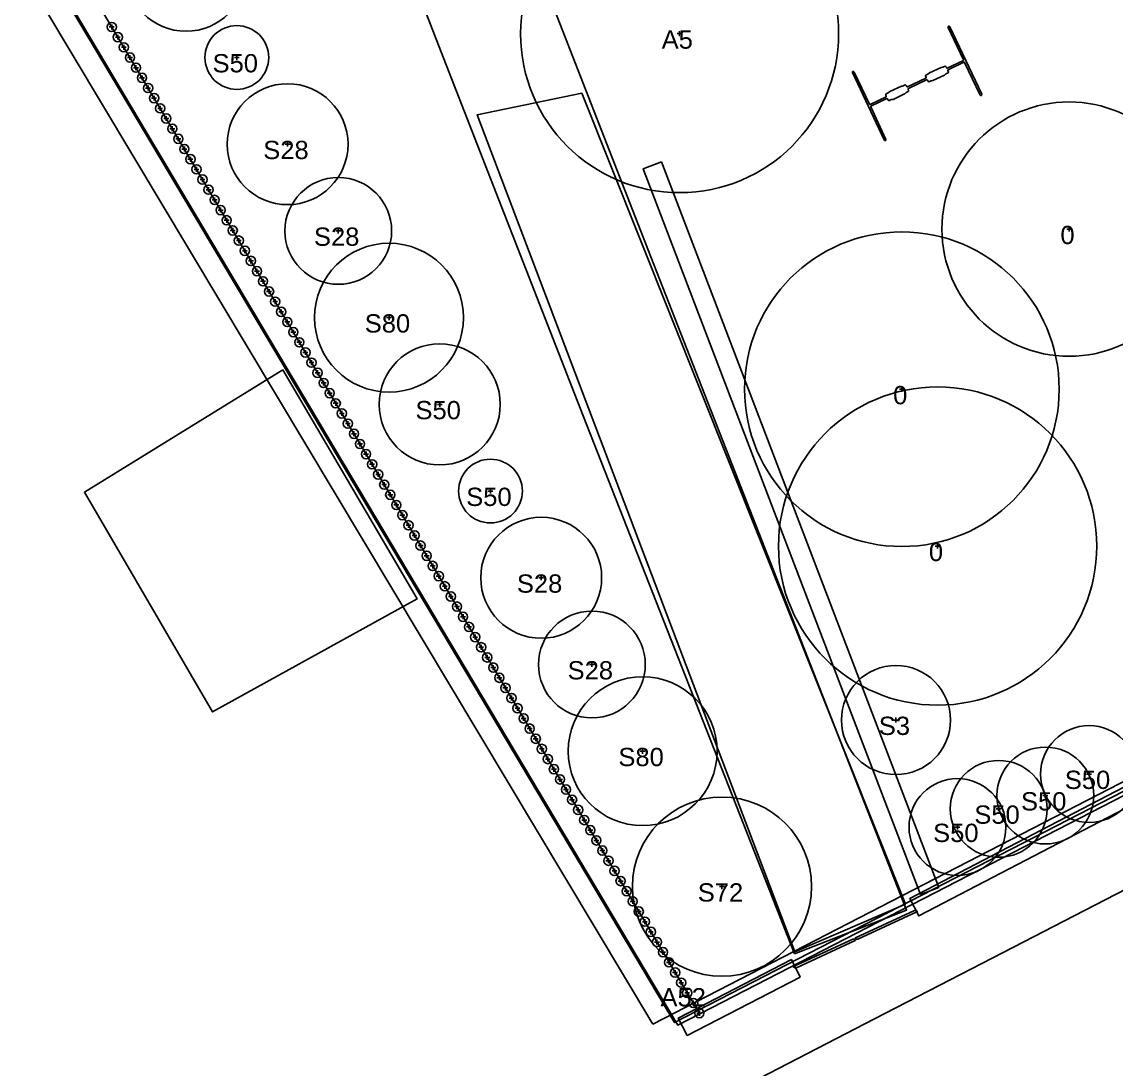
# Model space of a CAD drawing. Header units: millimetres. Extents: x 0 to 135, y -17 to 120.
# Drawn here: x 51.72 to 74.44, y 15.2 to 36.94 of the extents above; entities that cross this region are included whole.
import ezdxf

# ---------------------------------------------------------------- set-up
doc = ezdxf.new("R2010")
doc.units = ezdxf.units.MM
for name, color, linetype in [('Accessory', 7, 'Continuous'), ('Custom Model', 7, 'Continuous'), ('Edging', 7, 'Continuous'), ('House', 7, 'Continuous'), ('Label', 7, 'Continuous'), ('Lot Boundary', 7, 'Continuous'), ('Path', 7, 'Continuous'), ('Plan View', 7, 'Continuous'), ('Plant', 7, 'Continuous'), ('Plant Row', 7, 'Continuous'), ('Region', 7, 'Continuous'), ('Road', 7, 'Continuous')]:
    doc.layers.add(name, color=color, linetype=linetype)
picture_1 = doc.add_image_def('image1.jpg', size_in_pixel=(8192, 8192))

# ---------------------------------------------------------------- blocks, each defined once
blk = doc.blocks.new('1')
at = {"flags": 1}
for tag in ['Export Name', 'Export Layer']:
    blk.add_attdef(tag, (0, 0), '', height=0.0254, dxfattribs=at)
at = {"layer": 'Plan View'}
image = blk.add_image(picture_1, insert=(0, 0), size_in_units=(120, 120), dxfattribs=dict(at, fade=50))
image.dxf.flags = 7
blk = doc.blocks.new('3')
at = {"layer": 'Road'}
blk.add_lwpolyline([(66.639, 14.808), (69.422, 16.246), (71.877, 17.513), (73.998, 18.606), (75.785, 19.524)], dxfattribs=at)
at = {"flags": 1}
for tag in ['Export Name', 'Export Layer']:
    blk.add_attdef(tag, (0, 0), '', height=0.0254, dxfattribs=at)
blk = doc.blocks.new('9')
at = {"layer": 'Path'}
blk.add_lwpolyline([(63.345, 35.456), (70.064, 18.624), (67.767, 17.636), (61.172, 35.008)], close=True, dxfattribs=at)
at = {"flags": 1}
for tag in ['Export Name', 'Export Layer']:
    blk.add_attdef(tag, (0, 0), '', height=0.0254, dxfattribs=at)
blk = doc.blocks.new('11')
at = {"layer": 'Path'}
blk.add_lwpolyline([(67.761, 17.594), (63.375, 28.762), (61.338, 33.97), (60.37, 36.458), (59.871, 37.749), (59.575, 38.521), (59.419, 38.931), (59.337, 39.151), (59.312, 39.221), (59.13, 39.727), (58.891, 40.404), (58.551, 41.397), (57.995, 43.057), (57.47, 44.665), (59.697, 45.495), (60.686, 42.733), (61.288, 41.082), (61.664, 40.071), (61.676, 40.038), (61.828, 39.642), (62.348, 38.296), (64.779, 32.064), (70.09, 18.504)], close=True, dxfattribs=at)
at = {"flags": 1}
for tag in ['Export Name', 'Export Layer']:
    blk.add_attdef(tag, (0, 0), '', height=0.0254, dxfattribs=at)
blk = doc.blocks.new('27')
at = {"layer": 'Region'}
blk.add_lwpolyline([(64.821, 16.135), (47.387, 45.257), (31.439, 73.695), (29.947, 76.615), (21.269, 96.585), (28.361, 102.197), (42.114, 109.413), (68.819, 118.294), (77.639, 101.149), (82.079, 93.44), (90.775, 78.391), (103.175, 55.304), (100.566, 53.62), (108.309, 38.555)], close=True, dxfattribs=at)
at = {"flags": 1}
for tag in ['Export Name', 'Export Layer']:
    blk.add_attdef(tag, (0, 0), '', height=0.0254, dxfattribs=at)
blk = doc.blocks.new('28')
at = {"layer": 'Region'}
blk.add_lwpolyline([(43.131, 53.427), (31.098, 74.909), (21.972, 95.987), (28.756, 101.559), (42.566, 108.747), (69.055, 117.711), (103.378, 54.961), (100.793, 53.427), (108.465, 38.325), (65.34, 16.116)], close=True, dxfattribs=at)
at = {"flags": 1}
for tag in ['Export Name', 'Export Layer']:
    blk.add_attdef(tag, (0, 0), '', height=0.0254, dxfattribs=at)
blk = doc.blocks.new('38')
at = {"layer": 'House'}
blk.add_lwpolyline([(57.139, 29.713), (59.927, 24.961), (55.682, 22.617), (53.021, 27.179)], close=True, dxfattribs=at)
at = {"flags": 1}
for tag in ['Export Name', 'Export Layer']:
    blk.add_attdef(tag, (0, 0), '', height=0.0254, dxfattribs=at)
blk = doc.blocks.new('112')
at = {"layer": 'Plant'}
for points in [[(65.326, 36.695), (65.427, 36.695)], [(65.377, 36.644), (65.377, 36.746)]]:
    blk.add_lwpolyline(points, dxfattribs=at)
blk.add_circle((65.377, 36.695), 3.301, dxfattribs=at)
at = {"flags": 1}
for tag in ['Export Name', 'Export Layer']:
    blk.add_attdef(tag, (0, 0), '', height=0.0254, dxfattribs=at)
blk = doc.blocks.new('189')
at = {"layer": 'Plant'}
for points in [[(73.412, 32.637), (73.514, 32.637)], [(73.463, 32.586), (73.463, 32.688)]]:
    blk.add_lwpolyline(points, dxfattribs=at)
blk.add_circle((73.463, 32.637), 2.639, dxfattribs=at)
at = {"flags": 1}
for tag in ['Export Name', 'Export Layer']:
    blk.add_attdef(tag, (0, 0), '', height=0.0254, dxfattribs=at)
blk = doc.blocks.new('194')
at = {"layer": 'Plant'}
for points in [[(70.683, 26.059), (70.784, 26.059)], [(70.733, 26.008), (70.733, 26.11)]]:
    blk.add_lwpolyline(points, dxfattribs=at)
blk.add_circle((70.733, 26.059), 3.303, dxfattribs=at)
at = {"flags": 1}
for tag in ['Export Name', 'Export Layer']:
    blk.add_attdef(tag, (0, 0), '', height=0.0254, dxfattribs=at)
blk = doc.blocks.new('201')
at = {"layer": 'Accessory'}
blk.add_lwpolyline([(69.638, 34.475), (69.641, 34.474), (69.647, 34.473), (69.653, 34.475), (69.656, 34.478), (69.658, 34.48), (69.661, 34.486), (69.661, 34.492), (69.66, 34.5), (69.345, 35.172), (69.343, 35.178), (69.344, 35.183), (69.347, 35.187), (69.349, 35.189), (69.68, 35.345), (69.683, 35.346), (69.686, 35.346), (69.689, 35.344), (69.692, 35.342), (69.7, 35.328), (69.709, 35.317), (69.714, 35.308), (69.717, 35.305), (69.719, 35.304), (69.722, 35.304), (69.73, 35.306), (69.772, 35.325), (69.811, 35.331), (70.047, 35.442), (70.055, 35.448), (70.08, 35.47), (70.125, 35.493), (70.128, 35.497), (70.129, 35.5), (70.129, 35.505), (70.119, 35.542), (70.119, 35.548), (70.12, 35.55), (70.122, 35.553), (70.127, 35.557), (70.505, 35.735), (70.511, 35.736), (70.513, 35.736), (70.516, 35.734), (70.52, 35.73), (70.528, 35.717), (70.536, 35.705), (70.542, 35.697), (70.544, 35.695), (70.547, 35.694), (70.552, 35.695), (70.597, 35.714), (70.636, 35.721), (70.875, 35.833), (70.886, 35.842), (70.905, 35.859), (70.95, 35.882), (70.952, 35.884), (70.956, 35.889), (70.956, 35.892), (70.956, 35.897), (70.946, 35.93), (70.946, 35.936), (70.947, 35.94), (70.95, 35.944), (71.28, 36.101), (71.286, 36.102), (71.288, 36.102), (71.292, 36.1), (71.294, 36.097), (71.611, 35.428), (71.617, 35.419), (71.625, 35.413), (71.631, 35.411), (71.636, 35.411), (71.638, 35.412), (71.641, 35.414), (71.644, 35.417), (71.647, 35.422), (71.648, 35.428), (71.648, 35.436), (70.988, 36.836), (70.982, 36.844), (70.977, 36.848), (70.972, 36.851), (70.966, 36.852), (70.963, 36.851), (70.961, 36.85), (70.957, 36.847), (70.955, 36.844), (70.952, 36.838), (70.952, 36.83), (70.953, 36.822), (71.268, 36.153), (71.269, 36.147), (71.269, 36.142), (71.266, 36.138), (71.258, 36.133), (70.933, 35.979), (70.93, 35.979), (70.927, 35.979), (70.924, 35.98), (70.921, 35.983), (70.913, 35.997), (70.904, 36.008), (70.899, 36.017), (70.897, 36.019), (70.894, 36.021), (70.891, 36.021), (70.841, 36), (70.805, 35.994), (70.566, 35.882), (70.533, 35.854), (70.491, 35.833), (70.487, 35.83), (70.485, 35.828), (70.484, 35.825), (70.484, 35.822), (70.485, 35.817), (70.494, 35.783), (70.494, 35.777), (70.493, 35.775), (70.491, 35.772), (70.105, 35.589), (70.102, 35.588), (70.099, 35.589), (70.097, 35.59), (70.093, 35.594), (70.085, 35.608), (70.077, 35.619), (70.071, 35.628), (70.069, 35.63), (70.066, 35.631), (70.061, 35.63), (70.016, 35.61), (70, 35.607), (69.98, 35.604), (69.738, 35.492), (69.705, 35.463), (69.662, 35.442), (69.659, 35.439), (69.658, 35.436), (69.657, 35.433), (69.658, 35.425), (69.667, 35.392), (69.667, 35.389), (69.666, 35.383), (69.663, 35.38), (69.333, 35.224), (69.327, 35.222), (69.325, 35.223), (69.321, 35.225), (69.319, 35.228), (69.002, 35.897), (68.996, 35.905), (68.988, 35.912), (68.983, 35.913), (68.98, 35.914), (68.974, 35.912), (68.972, 35.911), (68.969, 35.908), (68.966, 35.903), (68.965, 35.897), (68.965, 35.889), (69.625, 34.489), (69.631, 34.48), (69.636, 34.476)], close=True, dxfattribs=at)
at = {"flags": 1}
for tag in ['Export Name', 'Export Layer']:
    blk.add_attdef(tag, (0, 0), '', height=0.0254, dxfattribs=at)
blk = doc.blocks.new('221')
at = {"layer": 'Plant'}
for points in [[(69.94, 29.314), (70.042, 29.314)], [(69.991, 29.263), (69.991, 29.364)]]:
    blk.add_lwpolyline(points, dxfattribs=at)
blk.add_circle((69.991, 29.314), 3.265, dxfattribs=at)
at = {"flags": 1}
for tag in ['Export Name', 'Export Layer']:
    blk.add_attdef(tag, (0, 0), '', height=0.0254, dxfattribs=at)
blk = doc.blocks.new('226')
at = {"layer": 'Plant'}
for points in [[(66.207, 18.99), (66.308, 18.99)], [(66.257, 18.939), (66.257, 19.04)]]:
    blk.add_lwpolyline(points, dxfattribs=at)
blk.add_circle((66.257, 18.99), 1.859, dxfattribs=at)
at = {"flags": 1}
for tag in ['Export Name', 'Export Layer']:
    blk.add_attdef(tag, (0, 0), '', height=0.0254, dxfattribs=at)
blk = doc.blocks.new('246')
at = {"layer": 'Plant'}
for points in [[(69.869, 22.397), (69.869, 22.498)], [(69.819, 22.447), (69.92, 22.447)]]:
    blk.add_lwpolyline(points, dxfattribs=at)
blk.add_circle((69.869, 22.447), 1.132, dxfattribs=at)
at = {"flags": 1}
for tag in ['Export Name', 'Export Layer']:
    blk.add_attdef(tag, (0, 0), '', height=0.0254, dxfattribs=at)
blk = doc.blocks.new('247')
at = {"layer": 'Plant'}
for points in [[(71.949, 20.604), (72.051, 20.604)], [(72, 20.554), (72, 20.655)]]:
    blk.add_lwpolyline(points, dxfattribs=at)
blk.add_circle((72, 20.604), 1.005, dxfattribs=at)
at = {"flags": 1}
for tag in ['Export Name', 'Export Layer']:
    blk.add_attdef(tag, (0, 0), '', height=0.0254, dxfattribs=at)
blk = doc.blocks.new('248')
at = {"layer": 'Plant'}
for points in [[(71.094, 20.226), (71.196, 20.226)], [(71.145, 20.175), (71.145, 20.276)]]:
    blk.add_lwpolyline(points, dxfattribs=at)
blk.add_circle((71.145, 20.226), 1.005, dxfattribs=at)
at = {"flags": 1}
for tag in ['Export Name', 'Export Layer']:
    blk.add_attdef(tag, (0, 0), '', height=0.0254, dxfattribs=at)
blk = doc.blocks.new('249')
at = {"layer": 'Plant'}
for points in [[(72.968, 20.829), (72.968, 20.931)], [(72.918, 20.88), (73.019, 20.88)]]:
    blk.add_lwpolyline(points, dxfattribs=at)
blk.add_circle((72.968, 20.88), 1.005, dxfattribs=at)
at = {"flags": 1}
for tag in ['Export Name', 'Export Layer']:
    blk.add_attdef(tag, (0, 0), '', height=0.0254, dxfattribs=at)
blk = doc.blocks.new('250')
at = {"layer": 'Plant'}
for points in [[(73.877, 21.275), (73.877, 21.377)], [(73.827, 21.326), (73.928, 21.326)]]:
    blk.add_lwpolyline(points, dxfattribs=at)
blk.add_circle((73.877, 21.326), 1.005, dxfattribs=at)
at = {"flags": 1}
for tag in ['Export Name', 'Export Layer']:
    blk.add_attdef(tag, (0, 0), '', height=0.0254, dxfattribs=at)
blk = doc.blocks.new('283')
at = {"layer": 'Plant'}
for points in [[(55.082, 38), (55.184, 38)], [(55.133, 37.949), (55.133, 38.051)]]:
    blk.add_lwpolyline(points, dxfattribs=at)
blk.add_circle((55.133, 38), 1.257, dxfattribs=at)
at = {"flags": 1}
for tag in ['Export Name', 'Export Layer']:
    blk.add_attdef(tag, (0, 0), '', height=0.0254, dxfattribs=at)
blk = doc.blocks.new('284')
at = {"layer": 'Plant'}
for points in [[(56.135, 36.2), (56.237, 36.2)], [(56.186, 36.149), (56.186, 36.251)]]:
    blk.add_lwpolyline(points, dxfattribs=at)
blk.add_circle((56.186, 36.2), 0.662, dxfattribs=at)
at = {"flags": 1}
for tag in ['Export Name', 'Export Layer']:
    blk.add_attdef(tag, (0, 0), '', height=0.0254, dxfattribs=at)
blk = doc.blocks.new('285')
at = {"layer": 'Plant'}
for points in [[(57.188, 34.4), (57.29, 34.4)], [(57.239, 34.349), (57.239, 34.451)]]:
    blk.add_lwpolyline(points, dxfattribs=at)
blk.add_circle((57.239, 34.4), 1.255, dxfattribs=at)
at = {"flags": 1}
for tag in ['Export Name', 'Export Layer']:
    blk.add_attdef(tag, (0, 0), '', height=0.0254, dxfattribs=at)
blk = doc.blocks.new('286')
at = {"layer": 'Plant'}
for points in [[(58.241, 32.6), (58.343, 32.6)], [(58.292, 32.549), (58.292, 32.651)]]:
    blk.add_lwpolyline(points, dxfattribs=at)
blk.add_circle((58.292, 32.6), 1.108, dxfattribs=at)
at = {"flags": 1}
for tag in ['Export Name', 'Export Layer']:
    blk.add_attdef(tag, (0, 0), '', height=0.0254, dxfattribs=at)
blk = doc.blocks.new('287')
at = {"layer": 'Plant'}
for points in [[(59.295, 30.8), (59.396, 30.8)], [(59.345, 30.749), (59.345, 30.851)]]:
    blk.add_lwpolyline(points, dxfattribs=at)
blk.add_circle((59.345, 30.8), 1.545, dxfattribs=at)
at = {"flags": 1}
for tag in ['Export Name', 'Export Layer']:
    blk.add_attdef(tag, (0, 0), '', height=0.0254, dxfattribs=at)
blk = doc.blocks.new('288')
at = {"layer": 'Plant'}
for points in [[(60.348, 29), (60.449, 29)], [(60.398, 28.949), (60.398, 29.051)]]:
    blk.add_lwpolyline(points, dxfattribs=at)
blk.add_circle((60.398, 29), 1.257, dxfattribs=at)
at = {"flags": 1}
for tag in ['Export Name', 'Export Layer']:
    blk.add_attdef(tag, (0, 0), '', height=0.0254, dxfattribs=at)
blk = doc.blocks.new('289')
at = {"layer": 'Plant'}
for points in [[(61.401, 27.2), (61.502, 27.2)], [(61.451, 27.149), (61.451, 27.251)]]:
    blk.add_lwpolyline(points, dxfattribs=at)
blk.add_circle((61.451, 27.2), 0.662, dxfattribs=at)
at = {"flags": 1}
for tag in ['Export Name', 'Export Layer']:
    blk.add_attdef(tag, (0, 0), '', height=0.0254, dxfattribs=at)
blk = doc.blocks.new('290')
at = {"layer": 'Plant'}
for points in [[(62.504, 25.349), (62.504, 25.451)], [(62.454, 25.4), (62.555, 25.4)]]:
    blk.add_lwpolyline(points, dxfattribs=at)
blk.add_circle((62.504, 25.4), 1.255, dxfattribs=at)
at = {"flags": 1}
for tag in ['Export Name', 'Export Layer']:
    blk.add_attdef(tag, (0, 0), '', height=0.0254, dxfattribs=at)
blk = doc.blocks.new('291')
at = {"layer": 'Plant'}
for points in [[(63.557, 23.549), (63.557, 23.651)], [(63.507, 23.6), (63.608, 23.6)]]:
    blk.add_lwpolyline(points, dxfattribs=at)
blk.add_circle((63.557, 23.6), 1.108, dxfattribs=at)
at = {"flags": 1}
for tag in ['Export Name', 'Export Layer']:
    blk.add_attdef(tag, (0, 0), '', height=0.0254, dxfattribs=at)
blk = doc.blocks.new('292')
at = {"layer": 'Plant'}
for points in [[(64.61, 21.749), (64.61, 21.851)], [(64.56, 21.8), (64.661, 21.8)]]:
    blk.add_lwpolyline(points, dxfattribs=at)
blk.add_circle((64.61, 21.8), 1.545, dxfattribs=at)
at = {"flags": 1}
for tag in ['Export Name', 'Export Layer']:
    blk.add_attdef(tag, (0, 0), '', height=0.0254, dxfattribs=at)
blk = doc.blocks.new('385')
at = {"layer": 'Lot Boundary'}
blk.add_lwpolyline([(43.065, 53.479), (31.032, 74.961), (21.906, 96.039), (28.69, 101.612), (42.5, 108.799), (68.989, 117.764), (103.311, 55.014), (100.727, 53.479), (108.399, 38.377), (65.274, 16.169)], close=True, dxfattribs=at)
at = {"flags": 1}
for tag in ['Export Name', 'Export Layer']:
    blk.add_attdef(tag, (0, 0), '', height=0.0254, dxfattribs=at)
blk = doc.blocks.new('387')
at = {"layer": 'Edging'}
blk.add_lwpolyline([(67.883, 17.113), (65.535, 15.9), (65.348, 16.261), (67.697, 17.474)], close=True, dxfattribs=at)
at = {"flags": 1}
for tag in ['Export Name', 'Export Layer']:
    blk.add_attdef(tag, (0, 0), '', height=0.0254, dxfattribs=at)
blk = doc.blocks.new('388')
at = {"layer": 'Edging'}
blk.add_lwpolyline([(87.406, 27.257), (70.342, 18.383), (70.155, 18.743), (87.218, 27.617)], close=True, dxfattribs=at)
at = {"flags": 1}
for tag in ['Export Name', 'Export Layer']:
    blk.add_attdef(tag, (0, 0), '', height=0.0254, dxfattribs=at)
blk = doc.blocks.new('389')
at = {"layer": 'Custom Model'}
for points in [[(69.06, 17.897), (69.068, 17.896), (69.08, 17.898), (70.302, 18.466), (70.307, 18.469), (70.309, 18.471), (70.309, 18.474), (70.309, 18.477), (70.306, 18.48), (70.269, 18.496), (70.26, 18.498), (70.251, 18.497), (69.027, 17.929), (69.024, 17.927), (69.02, 17.924), (69.019, 17.921), (69.019, 17.918), (69.021, 17.915), (69.027, 17.911)], [(67.776, 17.303), (67.784, 17.301), (67.79, 17.301), (67.802, 17.303), (69.024, 17.871), (69.027, 17.874), (69.028, 17.877), (69.029, 17.88), (69.027, 17.883), (69.024, 17.886), (68.988, 17.901), (68.979, 17.902), (68.971, 17.901), (67.743, 17.332), (67.74, 17.329), (67.738, 17.326), (67.738, 17.324), (67.739, 17.321), (67.743, 17.317)]]:
    blk.add_lwpolyline(points, close=True, dxfattribs=at)
at = {"flags": 1}
for tag in ['Export Name', 'Export Layer']:
    blk.add_attdef(tag, (0, 0), '', height=0.0254, dxfattribs=at)
blk = doc.blocks.new('391')
at = {"layer": 'Edging'}
blk.add_lwpolyline([(65.001, 34.035), (70.757, 18.973), (70.378, 18.828), (64.621, 33.89)], close=True, dxfattribs=at)
at = {"flags": 1}
for tag in ['Export Name', 'Export Layer']:
    blk.add_attdef(tag, (0, 0), '', height=0.0254, dxfattribs=at)
blk = doc.blocks.new('403')
at = {"layer": 'Plant Row'}
for points in [[(65.787, 16.362), (56.524, 31.899), (52.662, 38.394), (50.905, 41.359), (50.473, 42.09), (46.057, 49.567), (44.704, 51.873), (43.588, 53.789)], [(53.539, 36.833), (53.641, 36.833)], [(53.59, 36.782), (53.59, 36.884)], [(53.665, 36.622), (53.767, 36.622)], [(53.716, 36.571), (53.716, 36.673)], [(53.791, 36.411), (53.892, 36.411)], [(53.841, 36.36), (53.841, 36.461)], [(53.916, 36.2), (54.018, 36.2)], [(53.967, 36.149), (53.967, 36.25)], [(54.042, 35.988), (54.143, 35.988)], [(54.092, 35.938), (54.092, 36.039)], [(54.167, 35.777), (54.269, 35.777)], [(54.218, 35.726), (54.218, 35.828)], [(54.293, 35.566), (54.394, 35.566)], [(54.344, 35.515), (54.344, 35.617)], [(54.418, 35.355), (54.52, 35.355)], [(54.469, 35.304), (54.469, 35.406)], [(54.544, 35.144), (54.646, 35.144)], [(54.595, 35.093), (54.595, 35.195)], [(54.72, 34.882), (54.72, 34.983)], [(54.669, 34.933), (54.771, 34.933)], [(54.846, 34.671), (54.846, 34.772)], [(54.795, 34.721), (54.897, 34.721)], [(54.971, 34.46), (54.971, 34.561)], [(54.921, 34.51), (55.022, 34.51)], [(55.046, 34.299), (55.148, 34.299)], [(55.097, 34.248), (55.097, 34.35)], [(55.172, 34.088), (55.273, 34.088)], [(55.223, 34.037), (55.223, 34.139)], [(55.297, 33.877), (55.399, 33.877)], [(55.348, 33.826), (55.348, 33.928)], [(55.423, 33.666), (55.524, 33.666)], [(55.474, 33.615), (55.474, 33.717)], [(55.548, 33.455), (55.65, 33.455)], [(55.599, 33.404), (55.599, 33.505)], [(55.674, 33.243), (55.776, 33.243)], [(55.725, 33.193), (55.725, 33.294)], [(55.8, 33.032), (55.901, 33.032)], [(55.85, 32.981), (55.85, 33.083)], [(55.925, 32.821), (56.027, 32.821)], [(55.976, 32.77), (55.976, 32.872)], [(56.051, 32.61), (56.152, 32.61)], [(56.101, 32.559), (56.101, 32.661)], [(56.176, 32.399), (56.278, 32.399)], [(56.227, 32.348), (56.227, 32.45)], [(56.302, 32.188), (56.403, 32.188)], [(56.353, 32.137), (56.353, 32.238)], [(56.427, 31.977), (56.529, 31.977)], [(56.478, 31.926), (56.478, 32.027)], [(56.604, 31.715), (56.604, 31.816)], [(56.553, 31.765), (56.655, 31.765)], [(56.73, 31.504), (56.73, 31.605)], [(56.679, 31.554), (56.78, 31.554)], [(56.855, 31.293), (56.855, 31.394)], [(56.805, 31.343), (56.906, 31.343)], [(56.93, 31.132), (57.032, 31.132)], [(56.981, 31.082), (56.981, 31.183)], [(57.056, 30.921), (57.158, 30.921)], [(57.107, 30.871), (57.107, 30.972)], [(57.182, 30.71), (57.284, 30.71)], [(57.233, 30.66), (57.233, 30.761)], [(57.308, 30.499), (57.409, 30.499)], [(57.359, 30.449), (57.359, 30.55)], [(57.434, 30.288), (57.535, 30.288)], [(57.484, 30.238), (57.484, 30.339)], [(57.559, 30.077), (57.661, 30.077)], [(57.61, 30.027), (57.61, 30.128)], [(57.685, 29.866), (57.787, 29.866)], [(57.736, 29.816), (57.736, 29.917)], [(57.811, 29.655), (57.913, 29.655)], [(57.862, 29.605), (57.862, 29.706)], [(57.937, 29.444), (58.038, 29.444)], [(57.988, 29.394), (57.988, 29.495)], [(58.063, 29.233), (58.164, 29.233)], [(58.113, 29.183), (58.113, 29.284)], [(58.188, 29.022), (58.29, 29.022)], [(58.239, 28.972), (58.239, 29.073)], [(58.365, 28.761), (58.365, 28.862)], [(58.314, 28.811), (58.416, 28.811)], [(58.491, 28.55), (58.491, 28.651)], [(58.44, 28.6), (58.542, 28.6)], [(58.617, 28.339), (58.617, 28.44)], [(58.566, 28.389), (58.667, 28.389)], [(58.692, 28.178), (58.793, 28.178)], [(58.742, 28.128), (58.742, 28.229)], [(58.817, 27.967), (58.919, 27.967)], [(58.868, 27.917), (58.868, 28.018)], [(58.943, 27.756), (59.045, 27.756)], [(58.994, 27.706), (58.994, 27.807)], [(59.069, 27.545), (59.171, 27.545)], [(59.12, 27.495), (59.12, 27.596)], [(59.195, 27.334), (59.296, 27.334)], [(59.246, 27.284), (59.246, 27.385)], [(59.321, 27.123), (59.422, 27.123)], [(59.371, 27.073), (59.371, 27.174)], [(59.446, 26.912), (59.548, 26.912)], [(59.497, 26.862), (59.497, 26.963)], [(59.572, 26.701), (59.674, 26.701)], [(59.623, 26.651), (59.623, 26.752)], [(59.698, 26.49), (59.8, 26.49)], [(59.749, 26.44), (59.749, 26.541)], [(59.824, 26.279), (59.925, 26.279)], [(59.875, 26.229), (59.875, 26.33)], [(59.95, 26.068), (60.051, 26.068)], [(60, 26.018), (60, 26.119)], [(60.126, 25.806), (60.126, 25.908)], [(60.075, 25.857), (60.177, 25.857)], [(60.252, 25.595), (60.252, 25.697)], [(60.201, 25.646), (60.303, 25.646)], [(60.378, 25.384), (60.378, 25.486)], [(60.327, 25.435), (60.429, 25.435)], [(60.453, 25.224), (60.554, 25.224)], [(60.504, 25.173), (60.504, 25.275)], [(60.579, 25.013), (60.68, 25.013)], [(60.629, 24.962), (60.629, 25.064)], [(60.704, 24.802), (60.806, 24.802)], [(60.755, 24.751), (60.755, 24.853)], [(60.83, 24.591), (60.932, 24.591)], [(60.881, 24.54), (60.881, 24.642)], [(60.956, 24.38), (61.058, 24.38)], [(61.007, 24.329), (61.007, 24.431)], [(61.082, 24.169), (61.183, 24.169)], [(61.133, 24.118), (61.133, 24.22)], [(61.208, 23.958), (61.309, 23.958)], [(61.258, 23.907), (61.258, 24.009)], [(61.333, 23.747), (61.435, 23.747)], [(61.384, 23.696), (61.384, 23.798)], [(61.459, 23.536), (61.561, 23.536)], [(61.51, 23.485), (61.51, 23.587)], [(61.585, 23.325), (61.687, 23.325)], [(61.636, 23.274), (61.636, 23.376)], [(61.711, 23.114), (61.812, 23.114)], [(61.762, 23.063), (61.762, 23.165)], [(61.887, 22.852), (61.887, 22.954)], [(61.837, 22.903), (61.938, 22.903)], [(62.013, 22.641), (62.013, 22.743)], [(61.962, 22.692), (62.064, 22.692)], [(62.139, 22.43), (62.139, 22.532)], [(62.088, 22.481), (62.19, 22.481)], [(62.214, 22.27), (62.316, 22.27)], [(62.265, 22.219), (62.265, 22.321)], [(62.34, 22.059), (62.441, 22.059)], [(62.391, 22.008), (62.391, 22.11)], [(62.466, 21.848), (62.567, 21.848)], [(62.516, 21.797), (62.516, 21.899)], [(62.591, 21.637), (62.693, 21.637)], [(62.642, 21.586), (62.642, 21.688)], [(62.717, 21.426), (62.819, 21.426)], [(62.768, 21.375), (62.768, 21.477)], [(62.843, 21.215), (62.945, 21.215)], [(62.894, 21.164), (62.894, 21.266)], [(62.969, 21.004), (63.07, 21.004)], [(63.02, 20.953), (63.02, 21.055)], [(63.095, 20.793), (63.196, 20.793)], [(63.145, 20.742), (63.145, 20.844)], [(63.22, 20.582), (63.322, 20.582)], [(63.271, 20.531), (63.271, 20.633)], [(63.346, 20.371), (63.448, 20.371)], [(63.397, 20.32), (63.397, 20.422)], [(63.472, 20.16), (63.574, 20.16)], [(63.523, 20.109), (63.523, 20.211)], [(63.649, 19.898), (63.649, 20)], [(63.598, 19.949), (63.699, 19.949)], [(63.774, 19.687), (63.774, 19.789)], [(63.724, 19.738), (63.825, 19.738)], [(63.9, 19.476), (63.9, 19.578)], [(63.849, 19.527), (63.951, 19.527)], [(63.975, 19.316), (64.077, 19.316)], [(64.026, 19.265), (64.026, 19.367)], [(64.101, 19.105), (64.203, 19.105)], [(64.152, 19.054), (64.152, 19.156)], [(64.227, 18.894), (64.328, 18.894)], [(64.278, 18.843), (64.278, 18.945)], [(64.353, 18.683), (64.454, 18.683)], [(64.403, 18.632), (64.403, 18.734)], [(64.478, 18.472), (64.58, 18.472)], [(64.529, 18.421), (64.529, 18.523)], [(64.604, 18.261), (64.706, 18.261)], [(64.655, 18.21), (64.655, 18.312)], [(64.73, 18.05), (64.831, 18.05)], [(64.781, 17.999), (64.781, 18.101)], [(64.856, 17.839), (64.957, 17.839)], [(64.907, 17.788), (64.907, 17.89)], [(64.981, 17.628), (65.083, 17.628)], [(65.032, 17.577), (65.032, 17.679)], [(65.107, 17.417), (65.209, 17.417)], [(65.158, 17.366), (65.158, 17.468)], [(65.233, 17.206), (65.335, 17.206)], [(65.284, 17.155), (65.284, 17.257)], [(65.41, 16.944), (65.41, 17.046)], [(65.359, 16.995), (65.46, 16.995)], [(65.535, 16.733), (65.535, 16.835)], [(65.485, 16.784), (65.586, 16.784)], [(65.661, 16.522), (65.661, 16.624)], [(65.61, 16.573), (65.712, 16.573)], [(65.736, 16.362), (65.838, 16.362)], [(65.787, 16.311), (65.787, 16.413)]]:
    blk.add_lwpolyline(points, dxfattribs=at)
for centre in [(53.59, 36.833), (53.716, 36.622), (53.841, 36.411), (53.967, 36.2), (54.092, 35.988), (54.218, 35.777), (54.344, 35.566), (54.469, 35.355), (54.595, 35.144), (54.72, 34.933), (54.846, 34.721), (54.971, 34.51), (55.097, 34.299), (55.223, 34.088), (55.348, 33.877), (55.474, 33.666), (55.599, 33.455), (55.725, 33.243), (55.85, 33.032), (55.976, 32.821), (56.101, 32.61), (56.227, 32.399), (56.353, 32.188), (56.478, 31.977), (56.604, 31.765), (56.73, 31.554), (56.855, 31.343), (56.981, 31.132), (57.107, 30.921), (57.233, 30.71), (57.359, 30.499), (57.484, 30.288), (57.61, 30.077), (57.736, 29.866), (57.862, 29.655), (57.988, 29.444), (58.113, 29.233), (58.239, 29.022), (58.365, 28.811), (58.491, 28.6), (58.617, 28.389), (58.742, 28.178), (58.868, 27.967), (58.994, 27.756), (59.12, 27.545), (59.246, 27.334), (59.371, 27.123), (59.497, 26.912), (59.623, 26.701), (59.749, 26.49), (59.875, 26.279), (60, 26.068), (60.126, 25.857), (60.252, 25.646), (60.378, 25.435), (60.504, 25.224), (60.629, 25.013), (60.755, 24.802), (60.881, 24.591), (61.007, 24.38), (61.133, 24.169), (61.258, 23.958), (61.384, 23.747), (61.51, 23.536), (61.636, 23.325), (61.762, 23.114), (61.887, 22.903), (62.013, 22.692), (62.139, 22.481), (62.265, 22.27), (62.391, 22.059), (62.516, 21.848), (62.642, 21.637), (62.768, 21.426), (62.894, 21.215), (63.02, 21.004), (63.145, 20.793), (63.271, 20.582), (63.397, 20.371), (63.523, 20.16), (63.649, 19.949), (63.774, 19.738), (63.9, 19.527), (64.026, 19.316), (64.152, 19.105), (64.278, 18.894), (64.403, 18.683), (64.529, 18.472), (64.655, 18.261), (64.781, 18.05), (64.907, 17.839), (65.032, 17.628), (65.158, 17.417), (65.284, 17.206), (65.41, 16.995), (65.535, 16.784), (65.661, 16.573), (65.787, 16.362)]:
    blk.add_circle(centre, 0.0956, dxfattribs=at)
at = {"flags": 1}
for tag in ['Export Name', 'Export Layer']:
    blk.add_attdef(tag, (0, 0), '', height=0.0254, dxfattribs=at)
blk = doc.blocks.new('680')
at = {"flags": 1}
for tag in ['Export Name', 'Export Layer']:
    blk.add_attdef(tag, (0, 0), '', height=0.0254, dxfattribs=at)
at = {"layer": 'Label', "insert": (65.005, 36.762), "char_height": 0.37948, "attachment_point": 1}
blk.add_mtext('\\fArial|b0|i0;A5', dxfattribs=at)
blk = doc.blocks.new('681')
at = {"flags": 1}
for tag in ['Export Name', 'Export Layer']:
    blk.add_attdef(tag, (0, 0), '', height=0.0254, dxfattribs=at)
at = {"layer": 'Label', "insert": (55.682, 36.27), "char_height": 0.37948, "attachment_point": 1}
blk.add_mtext('\\fArial|b0|i0;S50', dxfattribs=at)
blk = doc.blocks.new('687')
at = {"flags": 1}
for tag in ['Export Name', 'Export Layer']:
    blk.add_attdef(tag, (0, 0), '', height=0.0254, dxfattribs=at)
at = {"layer": 'Label', "insert": (56.734, 34.47), "char_height": 0.37948, "attachment_point": 1}
blk.add_mtext('\\fArial|b0|i0;S28', dxfattribs=at)
blk = doc.blocks.new('697')
at = {"flags": 1}
for tag in ['Export Name', 'Export Layer']:
    blk.add_attdef(tag, (0, 0), '', height=0.0254, dxfattribs=at)
at = {"layer": 'Label', "insert": (73.282, 32.705), "char_height": 0.37948, "attachment_point": 1}
blk.add_mtext('\\fArial|b0|i0;0', dxfattribs=at)
blk = doc.blocks.new('698')
at = {"flags": 1}
for tag in ['Export Name', 'Export Layer']:
    blk.add_attdef(tag, (0, 0), '', height=0.0254, dxfattribs=at)
at = {"layer": 'Label', "insert": (57.787, 32.67), "char_height": 0.37948, "attachment_point": 1}
blk.add_mtext('\\fArial|b0|i0;S28', dxfattribs=at)
blk = doc.blocks.new('706')
at = {"flags": 1}
for tag in ['Export Name', 'Export Layer']:
    blk.add_attdef(tag, (0, 0), '', height=0.0254, dxfattribs=at)
at = {"layer": 'Label', "insert": (58.841, 30.87), "char_height": 0.37948, "attachment_point": 1}
blk.add_mtext('\\fArial|b0|i0;S80', dxfattribs=at)
blk = doc.blocks.new('711')
at = {"flags": 1}
for tag in ['Export Name', 'Export Layer']:
    blk.add_attdef(tag, (0, 0), '', height=0.0254, dxfattribs=at)
at = {"layer": 'Label', "insert": (69.81, 29.381), "char_height": 0.37948, "attachment_point": 1}
blk.add_mtext('\\fArial|b0|i0;0', dxfattribs=at)
blk = doc.blocks.new('712')
at = {"flags": 1}
for tag in ['Export Name', 'Export Layer']:
    blk.add_attdef(tag, (0, 0), '', height=0.0254, dxfattribs=at)
at = {"layer": 'Label', "insert": (59.894, 29.07), "char_height": 0.37948, "attachment_point": 1}
blk.add_mtext('\\fArial|b0|i0;S50', dxfattribs=at)
blk = doc.blocks.new('714')
at = {"flags": 1}
for tag in ['Export Name', 'Export Layer']:
    blk.add_attdef(tag, (0, 0), '', height=0.0254, dxfattribs=at)
at = {"layer": 'Label', "insert": (60.947, 27.27), "char_height": 0.37948, "attachment_point": 1}
blk.add_mtext('\\fArial|b0|i0;S50', dxfattribs=at)
blk = doc.blocks.new('718')
at = {"flags": 1}
for tag in ['Export Name', 'Export Layer']:
    blk.add_attdef(tag, (0, 0), '', height=0.0254, dxfattribs=at)
at = {"layer": 'Label', "insert": (70.552, 26.126), "char_height": 0.37948, "attachment_point": 1}
blk.add_mtext('\\fArial|b0|i0;0', dxfattribs=at)
blk = doc.blocks.new('721')
at = {"flags": 1}
for tag in ['Export Name', 'Export Layer']:
    blk.add_attdef(tag, (0, 0), '', height=0.0254, dxfattribs=at)
at = {"layer": 'Label', "insert": (61.999, 25.47), "char_height": 0.37948, "attachment_point": 1}
blk.add_mtext('\\fArial|b0|i0;S28', dxfattribs=at)
blk = doc.blocks.new('724')
at = {"flags": 1}
for tag in ['Export Name', 'Export Layer']:
    blk.add_attdef(tag, (0, 0), '', height=0.0254, dxfattribs=at)
at = {"layer": 'Label', "insert": (63.052, 23.67), "char_height": 0.37948, "attachment_point": 1}
blk.add_mtext('\\fArial|b0|i0;S28', dxfattribs=at)
blk = doc.blocks.new('726')
at = {"flags": 1}
for tag in ['Export Name', 'Export Layer']:
    blk.add_attdef(tag, (0, 0), '', height=0.0254, dxfattribs=at)
at = {"layer": 'Label', "insert": (69.512, 22.517), "char_height": 0.37948, "attachment_point": 1}
blk.add_mtext('\\fArial|b0|i0;S3', dxfattribs=at)
blk = doc.blocks.new('727')
at = {"flags": 1}
for tag in ['Export Name', 'Export Layer']:
    blk.add_attdef(tag, (0, 0), '', height=0.0254, dxfattribs=at)
at = {"layer": 'Label', "insert": (73.373, 21.396), "char_height": 0.37948, "attachment_point": 1}
blk.add_mtext('\\fArial|b0|i0;S50', dxfattribs=at)
blk = doc.blocks.new('728')
at = {"flags": 1}
for tag in ['Export Name', 'Export Layer']:
    blk.add_attdef(tag, (0, 0), '', height=0.0254, dxfattribs=at)
at = {"layer": 'Label', "insert": (64.106, 21.87), "char_height": 0.37948, "attachment_point": 1}
blk.add_mtext('\\fArial|b0|i0;S80', dxfattribs=at)
blk = doc.blocks.new('729')
at = {"flags": 1}
for tag in ['Export Name', 'Export Layer']:
    blk.add_attdef(tag, (0, 0), '', height=0.0254, dxfattribs=at)
at = {"layer": 'Label', "insert": (72.464, 20.95), "char_height": 0.37948, "attachment_point": 1}
blk.add_mtext('\\fArial|b0|i0;S50', dxfattribs=at)
blk = doc.blocks.new('730')
at = {"flags": 1}
for tag in ['Export Name', 'Export Layer']:
    blk.add_attdef(tag, (0, 0), '', height=0.0254, dxfattribs=at)
at = {"layer": 'Label', "insert": (71.495, 20.674), "char_height": 0.37948, "attachment_point": 1}
blk.add_mtext('\\fArial|b0|i0;S50', dxfattribs=at)
blk = doc.blocks.new('731')
at = {"flags": 1}
for tag in ['Export Name', 'Export Layer']:
    blk.add_attdef(tag, (0, 0), '', height=0.0254, dxfattribs=at)
at = {"layer": 'Label', "insert": (70.64, 20.295), "char_height": 0.37948, "attachment_point": 1}
blk.add_mtext('\\fArial|b0|i0;S50', dxfattribs=at)
blk = doc.blocks.new('732')
at = {"flags": 1}
for tag in ['Export Name', 'Export Layer']:
    blk.add_attdef(tag, (0, 0), '', height=0.0254, dxfattribs=at)
at = {"layer": 'Label', "insert": (65.754, 19.059), "char_height": 0.37948, "attachment_point": 1}
blk.add_mtext('\\fArial|b0|i0;S72', dxfattribs=at)
blk = doc.blocks.new('733')
at = {"flags": 1}
for tag in ['Export Name', 'Export Layer']:
    blk.add_attdef(tag, (0, 0), '', height=0.0254, dxfattribs=at)
at = {"layer": 'Label', "insert": (64.98, 16.883), "char_height": 0.37948, "attachment_point": 1}
blk.add_mtext('\\fArial|b0|i0;A52', dxfattribs=at)

msp = doc.modelspace()

# ---------------------------------------------------------------- block references
at = {"layer": 'Accessory', "color": 7}
msp.add_blockref('201', (0, 0), dxfattribs=at)
at = {"layer": 'Custom Model', "color": 7}
msp.add_blockref('389', (0, 0), dxfattribs=at)
at = {"layer": 'Edging', "color": 7}
for name in ['391', '388', '387']:
    msp.add_blockref(name, (0, 0), dxfattribs=at)
at = {"layer": 'House', "color": 7}
msp.add_blockref('38', (0, 0), dxfattribs=at)
at = {"layer": 'Label', "color": 7}
for name in ['680', '681', '687', '697', '698', '706', '711', '712', '714', '718', '721', '724', '726', '728', '727', '729', '730', '731', '732', '733']:
    msp.add_blockref(name, (0, 0), dxfattribs=at)
at = {"layer": 'Lot Boundary', "color": 7}
msp.add_blockref('385', (0, 0), dxfattribs=at)
at = {"layer": 'Path', "color": 7}
for name in ['11', '9']:
    msp.add_blockref(name, (0, 0), dxfattribs=at)
at = {"layer": 'Plan View', "color": 7}
msp.add_blockref('1', (0, 0), dxfattribs=at)
at = {"layer": 'Plant', "color": 7}
for name in ['112', '283', '284', '285', '189', '286', '221', '287', '288', '194', '289', '290', '291', '246', '292', '250', '249', '247', '248', '226']:
    msp.add_blockref(name, (0, 0), dxfattribs=at)
at = {"layer": 'Plant Row', "color": 7}
msp.add_blockref('403', (0, 0), dxfattribs=at)
at = {"layer": 'Region', "color": 7}
for name in ['27', '28']:
    msp.add_blockref(name, (0, 0), dxfattribs=at)
at = {"layer": 'Road', "color": 7}
msp.add_blockref('3', (0, 0), dxfattribs=at)

doc.saveas('drawing.dxf')
